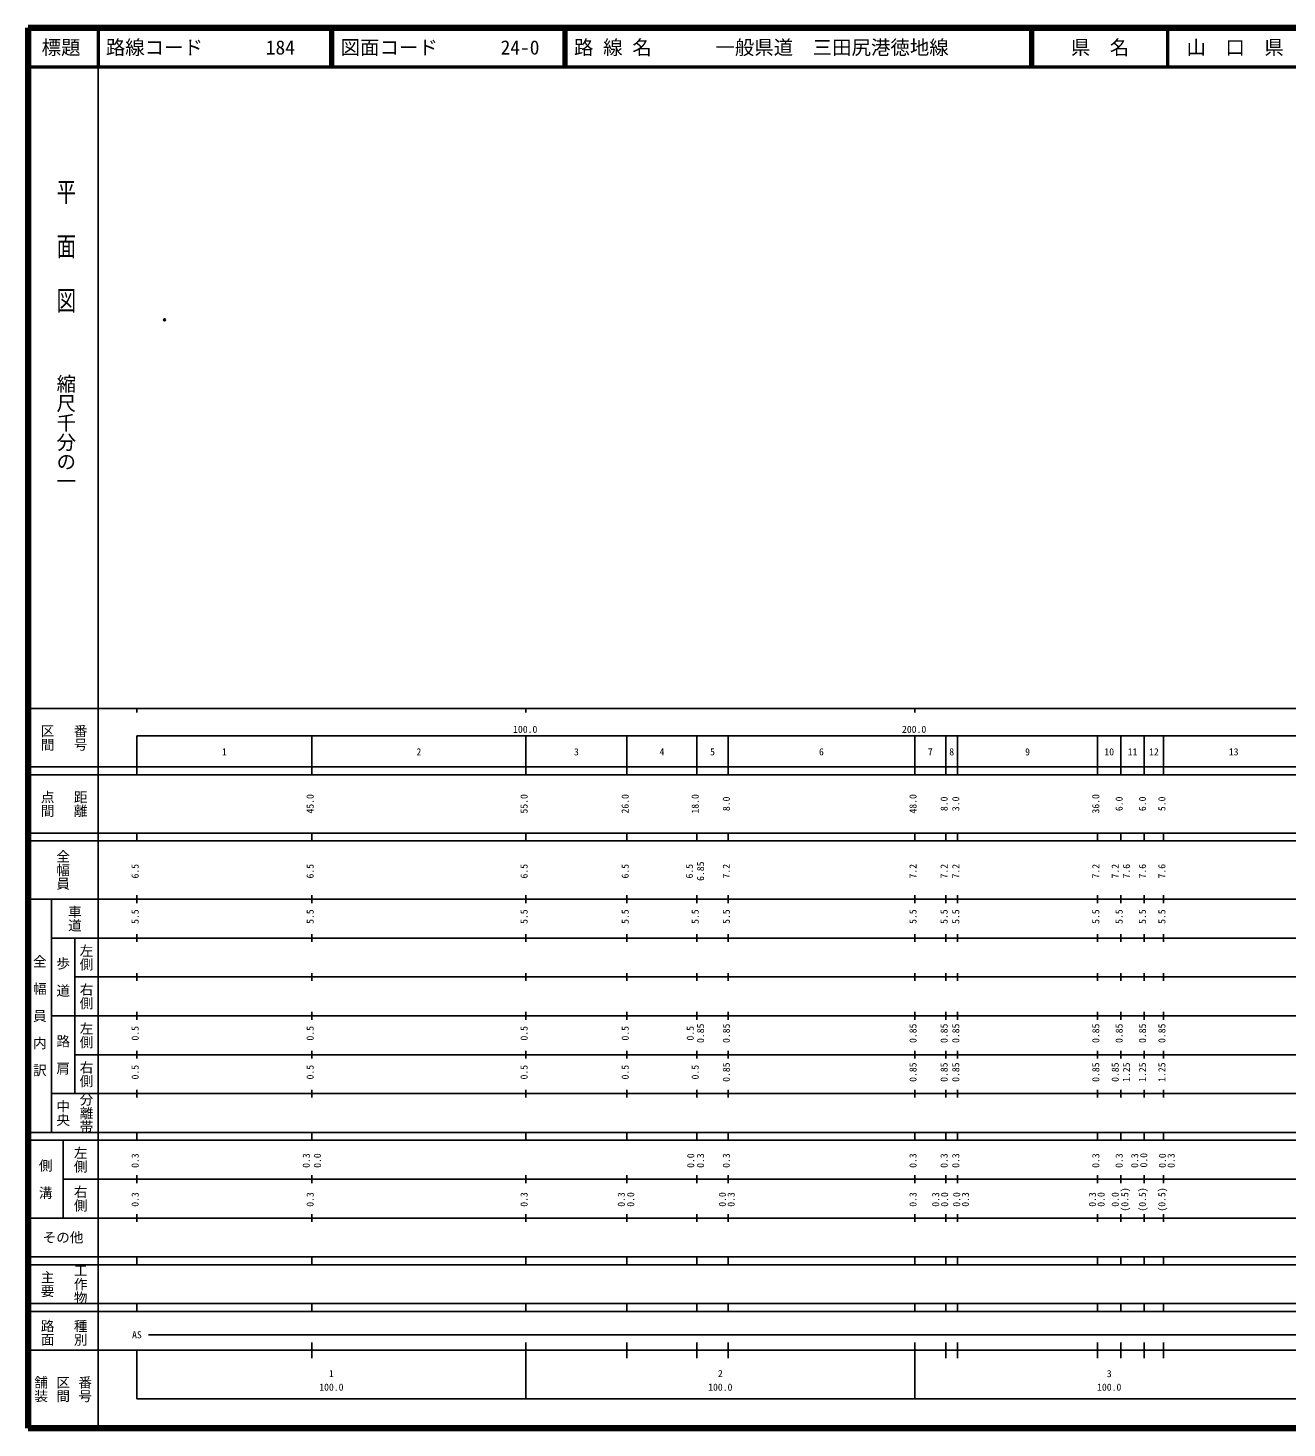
# Model space of a CAD drawing. Units: millimetres on the paper. Extents: x 40 to 680, y 20 to 380.
# Drawn here: x 40 to 363.7, y 20 to 380 of the extents above; entities that cross this region are included whole.
import ezdxf
from ezdxf.enums import TextEntityAlignment as Align

# ---------------------------------------------------------------- set-up
doc = ezdxf.new("R2010")
doc.units = ezdxf.units.MM
doc.header["$PDMODE"] = 32
doc.header["$PDSIZE"] = 0.5
doc.layers.add('M-OTRS', color=6, linetype='Continuous')
doc.layers.add('M-TTL-TXT', color=7, linetype='Continuous')
for name, color, linetype, lineweight in [('M-TTL', 2, 'Continuous', 140), ('M-TTL-BAND', 7, 'Continuous', 25), ('M-TTL-LINE', 7, 'Continuous', 50)]:
    doc.layers.add(name, color=color, linetype=linetype, lineweight=lineweight)
doc.styles.add('@ＭＳ ゴシック', font='')
doc.styles.add('ＭＳ ゴシック', font='')
doc.styles.get('@ＭＳ ゴシック').set_extended_font_data('@MS Gothic')
doc.styles.get('ＭＳ ゴシック').set_extended_font_data('MS Gothic')

msp = doc.modelspace()

# ---------------------------------------------------------------- linework, layer by layer
at = {"layer": 'M-OTRS'}
msp.add_point((75.11, 304.945), dxfattribs=at)
at = {"layer": 'M-TTL'}
for p, q in [((40, 380), (40, 20)), ((680, 380), (40, 380)), ((40, 20), (680, 20))]:
    msp.add_line(p, q, dxfattribs=at)
at = {"layer": 'M-TTL-BAND'}
for p, q in [((58, 370), (58, 20)), ((40, 205), (579, 205)), ((68, 205), (68, 204)), ((168, 205), (168, 204)), ((268, 205), (268, 204)), ((68, 198), (579, 198)), ((68, 198), (68, 188)), ((113, 188), (113, 198)), ((168, 188), (168, 198)), ((194, 188), (194, 198)), ((212, 188), (212, 198)), ((220, 188), (220, 198)), ((268, 188), (268, 198)), ((276, 188), (276, 198)), ((279, 188), (279, 198)), ((315, 188), (315, 198)), ((321, 188), (321, 198)), ((327, 188), (327, 198)), ((332, 188), (332, 198)), ((40, 190), (579, 190)), ((40, 188), (579, 188)), ((40, 173), (579, 173)), ((68, 171), (68, 173)), ((113, 171), (113, 173)), ((168, 171), (168, 173)), ((194, 171), (194, 173)), ((212, 171), (212, 173)), ((220, 171), (220, 173)), ((268, 171), (268, 173)), ((276, 171), (276, 173)), ((279, 171), (279, 173)), ((315, 171), (315, 173)), ((321, 171), (321, 173)), ((327, 171), (327, 173)), ((332, 171), (332, 173)), ((40, 171), (579, 171)), ((40, 156), (579, 156)), ((46, 96), (46, 156)), ((68, 155), (68, 157)), ((113, 155), (113, 157)), ((168, 155), (168, 157)), ((194, 155), (194, 157)), ((212, 155), (212, 157)), ((220, 155), (220, 157)), ((268, 155), (268, 157)), ((276, 155), (276, 157)), ((279, 155), (279, 157)), ((315, 155), (315, 157)), ((321, 155), (321, 157)), ((327, 155), (327, 157)), ((332, 155), (332, 157)), ((46, 146), (579, 146)), ((52, 146), (52, 106)), ((68, 145), (68, 147)), ((113, 145), (113, 147)), ((168, 145), (168, 147)), ((194, 145), (194, 147)), ((212, 145), (212, 147)), ((220, 145), (220, 147)), ((268, 145), (268, 147)), ((276, 145), (276, 147)), ((279, 145), (279, 147)), ((315, 145), (315, 147)), ((321, 145), (321, 147)), ((327, 145), (327, 147)), ((332, 145), (332, 147)), ((68, 135), (68, 137)), ((113, 135), (113, 137)), ((168, 135), (168, 137)), ((194, 135), (194, 137)), ((212, 135), (212, 137)), ((220, 135), (220, 137)), ((268, 135), (268, 137)), ((276, 135), (276, 137)), ((279, 135), (279, 137)), ((315, 135), (315, 137)), ((321, 135), (321, 137)), ((327, 135), (327, 137)), ((332, 135), (332, 137)), ((52, 136), (579, 136)), ((46, 126), (579, 126)), ((68, 125), (68, 127)), ((113, 125), (113, 127)), ((168, 125), (168, 127)), ((194, 125), (194, 127)), ((212, 125), (212, 127)), ((220, 125), (220, 127)), ((268, 125), (268, 127)), ((276, 125), (276, 127)), ((279, 125), (279, 127)), ((315, 125), (315, 127)), ((321, 125), (321, 127)), ((327, 125), (327, 127)), ((332, 125), (332, 127)), ((52, 116), (579, 116)), ((68, 115), (68, 117)), ((113, 115), (113, 117)), ((168, 115), (168, 117)), ((194, 115), (194, 117)), ((212, 115), (212, 117)), ((220, 115), (220, 117)), ((268, 115), (268, 117)), ((276, 115), (276, 117)), ((279, 115), (279, 117)), ((315, 115), (315, 117)), ((321, 115), (321, 117)), ((327, 115), (327, 117)), ((332, 115), (332, 117)), ((46, 106), (579, 106)), ((68, 105), (68, 107)), ((113, 105), (113, 107)), ((168, 105), (168, 107)), ((194, 105), (194, 107)), ((212, 105), (212, 107)), ((220, 105), (220, 107)), ((268, 105), (268, 107)), ((276, 105), (276, 107)), ((279, 105), (279, 107)), ((315, 105), (315, 107)), ((321, 105), (321, 107)), ((327, 105), (327, 107)), ((332, 105), (332, 107)), ((40, 96), (579, 96)), ((40, 94), (579, 94)), ((49, 94), (49, 74)), ((68, 94), (68, 96)), ((113, 94), (113, 96)), ((168, 94), (168, 96)), ((194, 94), (194, 96)), ((212, 94), (212, 96)), ((220, 94), (220, 96)), ((268, 94), (268, 96)), ((276, 94), (276, 96)), ((279, 94), (279, 96)), ((315, 94), (315, 96)), ((321, 94), (321, 96)), ((327, 94), (327, 96)), ((332, 94), (332, 96)), ((49, 84), (579, 84)), ((68, 83), (68, 85)), ((113, 83), (113, 85)), ((168, 83), (168, 85)), ((194, 83), (194, 85)), ((212, 83), (212, 85)), ((220, 83), (220, 85)), ((268, 83), (268, 85)), ((276, 83), (276, 85)), ((279, 83), (279, 85)), ((315, 83), (315, 85)), ((321, 83), (321, 85)), ((327, 83), (327, 85)), ((332, 83), (332, 85)), ((40, 74), (579, 74)), ((68, 73), (68, 75)), ((113, 73), (113, 75)), ((168, 73), (168, 75)), ((194, 73), (194, 75)), ((212, 73), (212, 75)), ((220, 73), (220, 75)), ((268, 73), (268, 75)), ((276, 73), (276, 75)), ((279, 73), (279, 75)), ((315, 73), (315, 75)), ((321, 73), (321, 75)), ((327, 73), (327, 75)), ((332, 73), (332, 75)), ((40, 64), (579, 64)), ((40, 62), (579, 62)), ((68, 62), (68, 64)), ((113, 62), (113, 64)), ((168, 62), (168, 64)), ((194, 62), (194, 64)), ((212, 62), (212, 64)), ((220, 62), (220, 64)), ((268, 62), (268, 64)), ((276, 62), (276, 64)), ((279, 62), (279, 64)), ((315, 62), (315, 64)), ((321, 62), (321, 64)), ((327, 62), (327, 64)), ((332, 62), (332, 64)), ((40, 52), (579, 52)), ((68, 50), (68, 52)), ((113, 50), (113, 52)), ((168, 50), (168, 52)), ((194, 50), (194, 52)), ((212, 50), (212, 52)), ((220, 50), (220, 52)), ((268, 50), (268, 52)), ((276, 50), (276, 52)), ((279, 50), (279, 52)), ((315, 50), (315, 52)), ((321, 50), (321, 52)), ((327, 50), (327, 52)), ((332, 50), (332, 52)), ((40, 50), (579, 50)), ((71, 44), (565, 44)), ((40, 40), (579, 40)), ((68, 40), (68, 27.5)), ((113, 38), (113, 42)), ((168, 27.5), (168, 42)), ((194, 38), (194, 42)), ((212, 38), (212, 42)), ((220, 38), (220, 42)), ((268, 27.5), (268, 42)), ((276, 38), (276, 42)), ((279, 38), (279, 42)), ((315, 38), (315, 42)), ((321, 38), (321, 42)), ((327, 38), (327, 42)), ((332, 38), (332, 42)), ((68, 27.5), (579, 27.5))]:
    msp.add_line(p, q, dxfattribs=at)
at = {"layer": 'M-TTL-LINE'}
for p, q in [((58, 380), (58, 370)), ((117.75, 380), (117.75, 370)), ((118.25, 380), (118.25, 370)), ((177.75, 380), (177.75, 370)), ((178.25, 380), (178.25, 370)), ((297.75, 380), (297.75, 370)), ((298.25, 380), (298.25, 370)), ((333, 380), (333, 370)), ((40, 370), (680, 370))]:
    msp.add_line(p, q, dxfattribs=at)

# ---------------------------------------------------------------- texts
at = {"layer": 'M-TTL-BAND', "style": '@ＭＳ ゴシック', "width": 1.4}
msp.add_text('平  面  図', height=3.666, rotation=270, dxfattribs=at).set_placement((49.777, 306.475), align=Align.MIDDLE_RIGHT)
at = {"layer": 'M-TTL-BAND', "style": '@ＭＳ ゴシック'}
msp.add_text('縮尺千分の一', height=3.666, rotation=270, dxfattribs=at).set_placement((49.777, 261.03), align=Align.MIDDLE_RIGHT)
for s, p in [('区間', (45, 197.5)), ('番号', (53.5, 197.5)), ('点間', (45, 180.5)), ('距離', (53.5, 180.5)), ('全幅員', (49, 163.5)), ('車道', (52, 151)), ('左側', (55, 141)), ('全\u3000幅\u3000員\u3000内\u3000訳', (43, 126)), ('歩\u3000道', (49, 136)), ('右側', (55, 131)), ('左側', (55, 121)), ('路\u3000肩', (49, 116)), ('右側', (55, 111)), ('分離帯', (55, 101)), ('中央', (49, 101)), ('左側', (53.5, 89)), ('側\u3000溝', (44.5, 84)), ('右側', (53.5, 79)), ('工作物', (53.5, 57)), ('主要', (45, 57)), ('路面', (45, 44.5)), ('種別', (53.5, 44.5)), ('舗装', (43.333, 30)), ('区間', (49, 30)), ('番号', (54.667, 30))]:
    msp.add_text(s, height=2.566, rotation=270, dxfattribs=at).set_placement(p, align=Align.MIDDLE_CENTER)
at = {"layer": 'M-TTL-BAND', "style": 'ＭＳ ゴシック'}
for s, p in [('100.0', (167.844, 198.195)), ('200.0', (267.844, 198.195)), ('1', (90.5, 192.405)), ('2', (140.5, 192.405)), ('3', (181, 192.405)), ('4', (203, 192.405)), ('5', (216, 192.405)), ('6', (244, 192.405)), ('7', (272, 192.405)), ('8', (277.5, 192.405)), ('9', (297, 192.405)), ('10', (318, 192.405)), ('11', (324, 192.405)), ('12', (329.5, 192.405)), ('13', (350, 192.405)), ('AS', (68, 42.5)), ('1', (118, 32.523)), ('2', (218, 32.523)), ('3', (318, 32.523)), ('100.0', (118, 29.033)), ('100.0', (218, 29.033)), ('100.0', (318, 29.033))]:
    msp.add_text(s, height=1.833, dxfattribs=at).set_placement(p, align=Align.BOTTOM_CENTER)
for s, p in [('45.0', (114, 180.5)), ('55.0', (169, 180.5)), ('26.0', (195, 180.5)), ('18.0', (213, 180.5)), ('8.0', (221, 180.5)), ('48.0', (269, 180.5)), ('8.0', (277, 180.5)), ('3.0', (280, 180.5)), ('36.0', (316, 180.5)), ('6.0', (322, 180.5)), ('6.0', (328, 180.5)), ('5.0', (333, 180.5)), ('6.5', (69, 163.174)), ('6.5', (114, 163.174)), ('6.5', (169, 163.174)), ('6.5', (195, 163.174)), ('6.5', (211.5, 163.174)), ('6.85', (214.37, 163.174)), ('7.2', (221, 163.174)), ('7.2', (269, 163.174)), ('7.2', (277, 163.174)), ('7.2', (280, 163.174)), ('7.2', (316, 163.174)), ('7.2', (321, 163.174)), ('7.6', (323.87, 163.174)), ('7.6', (328, 163.174)), ('7.6', (333, 163.174)), ('5.5', (69, 151.5)), ('5.5', (114, 151.5)), ('5.5', (169, 151.5)), ('5.5', (195, 151.5)), ('5.5', (213, 151.5)), ('5.5', (221, 151.5)), ('5.5', (269, 151.5)), ('5.5', (277, 151.5)), ('5.5', (280, 151.5)), ('5.5', (316, 151.5)), ('5.5', (322, 151.5)), ('5.5', (328, 151.5)), ('5.5', (333, 151.5)), ('0.5', (69, 121.5)), ('0.5', (114, 121.5)), ('0.5', (169, 121.5)), ('0.5', (195, 121.5)), ('0.5', (211.727, 121.5)), ('0.85', (214.37, 121.5)), ('0.85', (221, 121.5)), ('0.85', (269, 121.5)), ('0.85', (277, 121.5)), ('0.85', (280, 121.5)), ('0.85', (316, 121.5)), ('0.85', (322, 121.5)), ('0.85', (328, 121.5)), ('0.85', (333, 121.5)), ('0.5', (69, 111.5)), ('0.5', (114, 111.5)), ('0.5', (169, 111.5)), ('0.5', (195, 111.5)), ('0.5', (213, 111.5)), ('0.85', (221, 111.5)), ('0.85', (269, 111.5)), ('0.85', (277, 111.5)), ('0.85', (280, 111.5)), ('0.85', (316, 111.5)), ('0.85', (321, 111.5)), ('1.25', (323.87, 111.5)), ('1.25', (328, 111.5)), ('1.25', (333, 111.5)), ('0.3', (69, 88.764)), ('0.3', (113, 88.764)), ('0.0', (115.87, 88.764)), ('0.0', (211.841, 88.764)), ('0.3', (214.37, 88.764)), ('0.3', (221, 88.764)), ('0.3', (269, 88.764)), ('0.3', (277, 88.764)), ('0.3', (280, 88.764)), ('0.3', (316, 88.764)), ('0.3', (322, 88.764)), ('0.3', (326.004, 88.764)), ('0.0', (328.323, 88.855)), ('0.0', (333.131, 88.764)), ('0.3', (335.37, 88.764)), ('0.3', (69, 78.764)), ('0.3', (114, 78.764)), ('0.3', (169, 78.764)), ('0.3', (194, 78.764)), ('0.0', (196.416, 78.764)), ('0.0', (220, 78.764)), ('0.3', (222.234, 78.764)), ('0.3', (269, 78.764)), ('0.3', (274.83, 78.764)), ('0.0', (277.125, 78.764)), ('0.0', (280.234, 78.764)), ('0.3', (282.48, 78.764)), ('0.3', (315.129, 78.764)), ('0.0', (317.37, 78.764)), ('0.0', (321, 78.764)), ('(0.5)', (323.477, 78.764)), ('(0.5)', (328, 78.764)), ('(0.5)', (333, 78.764))]:
    msp.add_text(s, height=1.833, rotation=90, dxfattribs=at).set_placement(p, align=Align.BOTTOM_CENTER)
msp.add_text('その他', height=2.566, dxfattribs=at).set_placement((49, 69), align=Align.MIDDLE_CENTER)
at = {"layer": 'M-TTL-TXT', "style": 'ＭＳ ゴシック'}
for s, p in [('標題', (48.5, 375)), ('県\u3000名', (315.625, 375)), ('山\u3000口\u3000県', (350.375, 375))]:
    msp.add_text(s, height=3.666, dxfattribs=at).set_placement(p, align=Align.MIDDLE_CENTER)
for s, p in [('路線コード', (60, 375)), ('184', (101.142, 375)), ('図面コード', (120.38, 375)), ('24-0', (161.521, 375)), ('路 線 名', (180.38, 375)), ('一般県道\u3000三田尻港徳地線', (216.734, 375))]:
    msp.add_text(s, height=3.666, dxfattribs=at).set_placement(p, align=Align.MIDDLE_LEFT)

doc.saveas('drawing.dxf')
